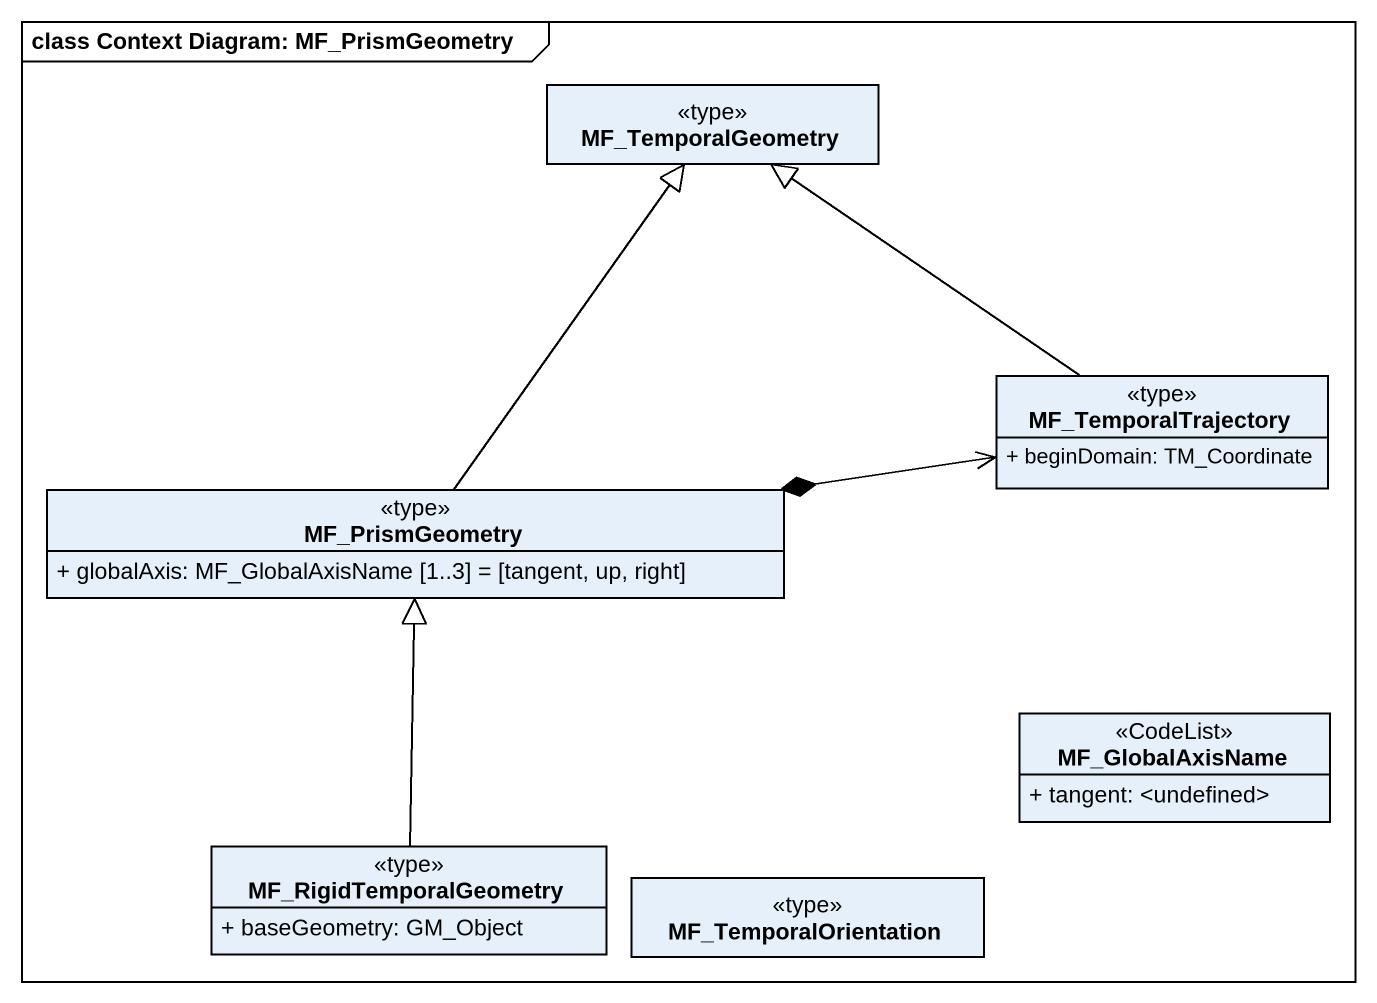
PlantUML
@startuml
mainframe class Context Diagram: MF_PrismGeometry
hide circle
hide empty members
skinparam classAttributeIconSize 0
class MF_TemporalGeometry <<type>>
class MF_TemporalTrajectory <<type>> {
  + beginDomain: TM_Coordinate
}
class MF_PrismGeometry <<type>> {
  + globalAxis: MF_GlobalAxisName [1..3] = [tangent, up, right]
}
class MF_GlobalAxisName <<CodeList>> {
  + tangent: <undefined>
}
class MF_RigidTemporalGeometry <<type>> {
  + baseGeometry: GM_Object
}
class MF_TemporalOrientation <<type>>
MF_TemporalTrajectory -up-|> MF_TemporalGeometry
MF_TemporalTrajectory <-left-* MF_PrismGeometry
MF_PrismGeometry -up-|> MF_TemporalGeometry
MF_RigidTemporalGeometry -up-|> MF_PrismGeometry
@enduml
